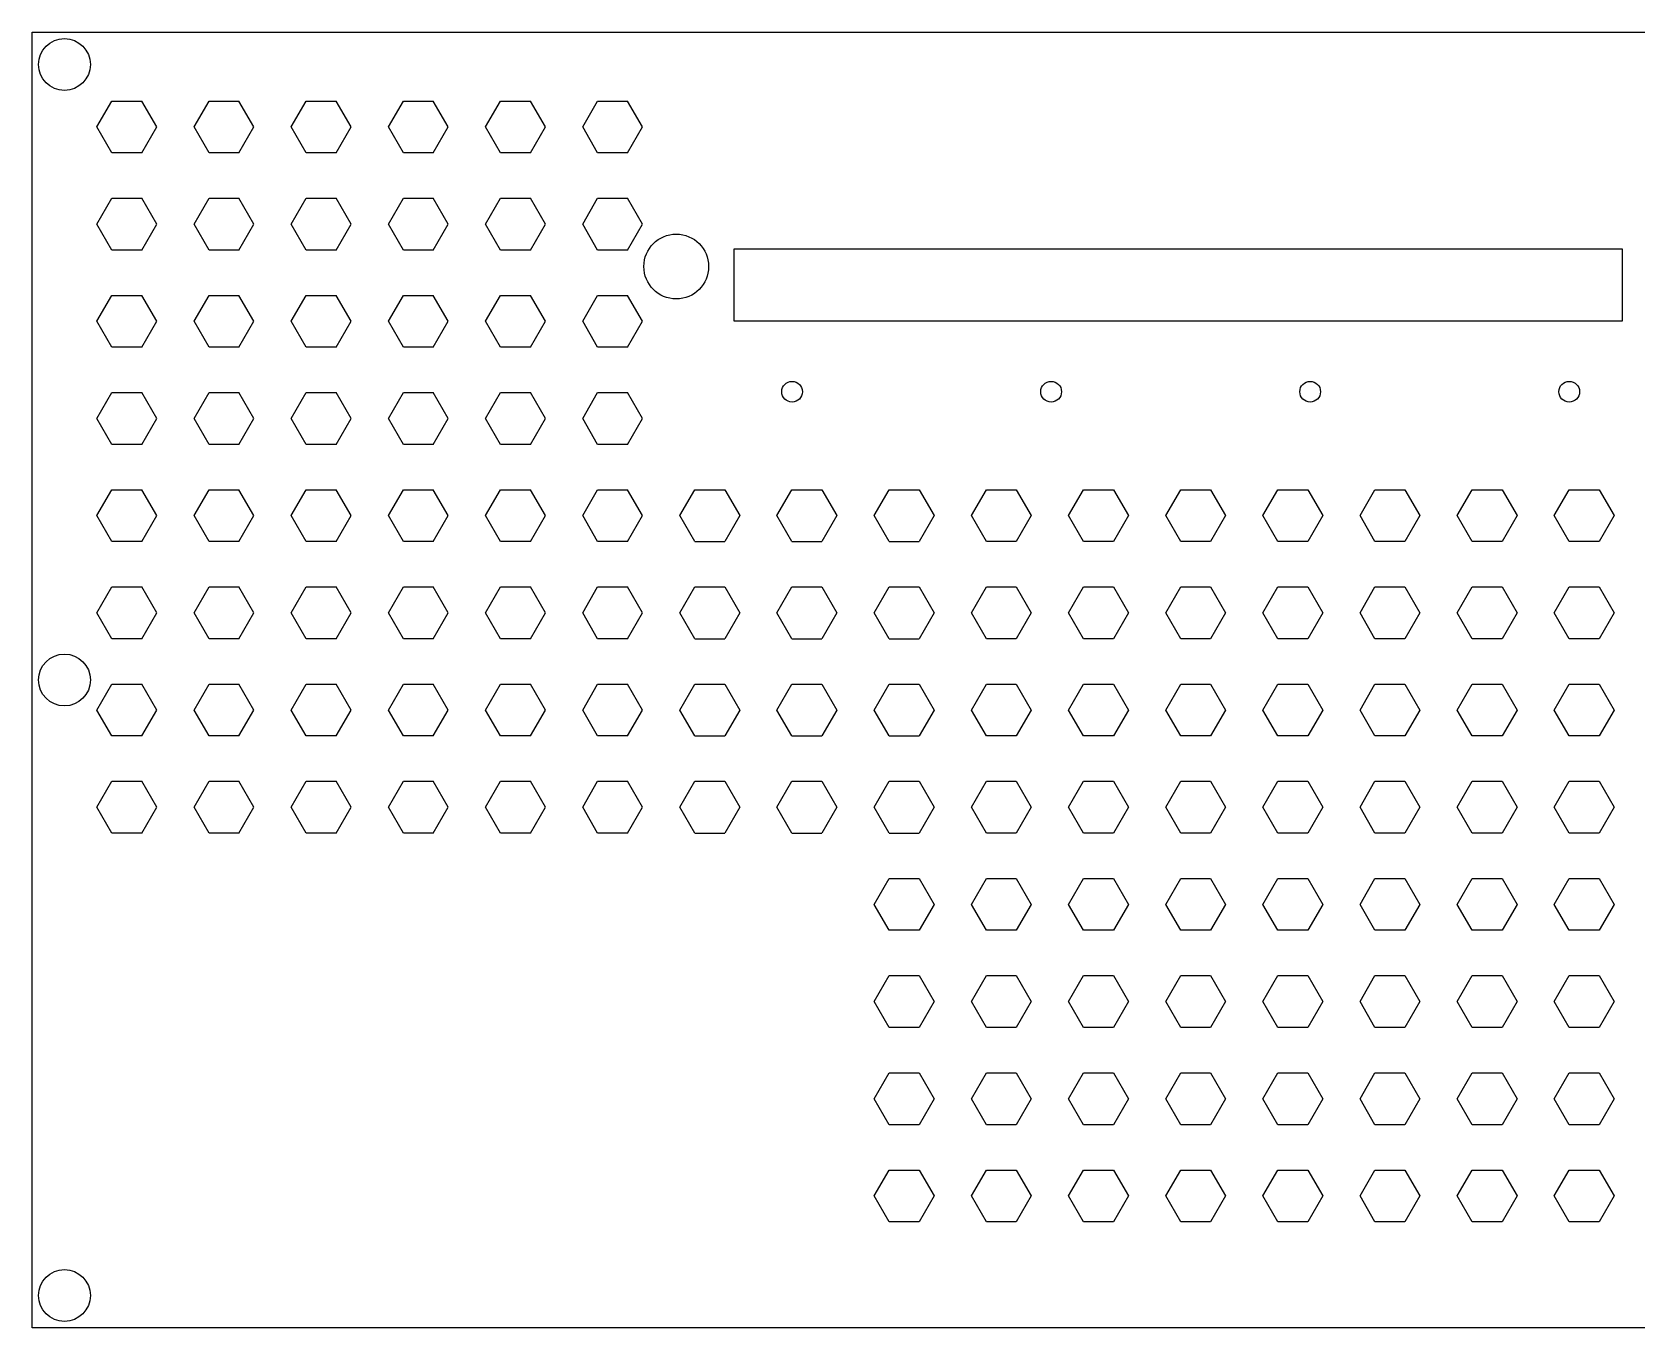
# Model space of a CAD drawing. Header units: millimetres. Extents: x -200 to 200, y 114 to 314.
# Drawn here: x -200 to 47.8, y 114.2 to 314.1 of the extents above; entities that cross this region are included whole.
import ezdxf

# ---------------------------------------------------------------- set-up
doc = ezdxf.new("R2010")
doc.units = ezdxf.units.MM
doc.layers.add('Shape2DView', color=7, linetype='CONTINUOUS')

msp = doc.modelspace()

# ---------------------------------------------------------------- linework, layer by layer
at = {"layer": 'Shape2DView'}
for p, q in [((-200, 114.15), (-200, 314.15)), ((-200, 314.15), (200, 314.15)), ((-189.984, 299.515), (-187.674, 303.515)), ((-187.674, 303.515), (-183.055, 303.515)), ((-180.745, 299.515), (-183.055, 303.515)), ((-174.984, 299.515), (-172.674, 303.515)), ((-172.674, 303.515), (-168.055, 303.515)), ((-165.745, 299.515), (-168.055, 303.515)), ((-159.984, 299.515), (-157.674, 303.515)), ((-157.674, 303.515), (-153.055, 303.515)), ((-150.745, 299.515), (-153.055, 303.515)), ((-144.984, 299.515), (-142.674, 303.515)), ((-142.674, 303.515), (-138.055, 303.515)), ((-135.745, 299.515), (-138.055, 303.515)), ((-129.984, 299.515), (-127.674, 303.515)), ((-127.674, 303.515), (-123.055, 303.515)), ((-120.745, 299.515), (-123.055, 303.515)), ((-114.984, 299.515), (-112.674, 303.515)), ((-112.674, 303.515), (-108.055, 303.515)), ((-105.745, 299.515), (-108.055, 303.515)), ((-187.674, 295.515), (-189.984, 299.515)), ((-183.055, 295.515), (-180.745, 299.515)), ((-172.674, 295.515), (-174.984, 299.515)), ((-168.055, 295.515), (-165.745, 299.515)), ((-157.674, 295.515), (-159.984, 299.515)), ((-153.055, 295.515), (-150.745, 299.515)), ((-142.674, 295.515), (-144.984, 299.515)), ((-138.055, 295.515), (-135.745, 299.515)), ((-127.674, 295.515), (-129.984, 299.515)), ((-123.055, 295.515), (-120.745, 299.515)), ((-112.674, 295.515), (-114.984, 299.515)), ((-108.055, 295.515), (-105.745, 299.515)), ((-183.055, 295.515), (-187.674, 295.515)), ((-168.055, 295.515), (-172.674, 295.515)), ((-153.055, 295.515), (-157.674, 295.515)), ((-138.055, 295.515), (-142.674, 295.515)), ((-123.055, 295.515), (-127.674, 295.515)), ((-108.055, 295.515), (-112.674, 295.515)), ((-189.984, 284.515), (-187.674, 288.515)), ((-187.674, 288.515), (-183.055, 288.515)), ((-180.745, 284.515), (-183.055, 288.515)), ((-174.984, 284.515), (-172.674, 288.515)), ((-172.674, 288.515), (-168.055, 288.515)), ((-165.745, 284.515), (-168.055, 288.515)), ((-159.984, 284.515), (-157.674, 288.515)), ((-157.674, 288.515), (-153.055, 288.515)), ((-150.745, 284.515), (-153.055, 288.515)), ((-144.984, 284.515), (-142.674, 288.515)), ((-142.674, 288.515), (-138.055, 288.515)), ((-135.745, 284.515), (-138.055, 288.515)), ((-129.984, 284.515), (-127.674, 288.515)), ((-127.674, 288.515), (-123.055, 288.515)), ((-120.745, 284.515), (-123.055, 288.515)), ((-114.984, 284.515), (-112.674, 288.515)), ((-112.674, 288.515), (-108.055, 288.515)), ((-105.745, 284.515), (-108.055, 288.515)), ((-187.674, 280.515), (-189.984, 284.515)), ((-183.055, 280.515), (-180.745, 284.515)), ((-172.674, 280.515), (-174.984, 284.515)), ((-168.055, 280.515), (-165.745, 284.515)), ((-157.674, 280.515), (-159.984, 284.515)), ((-153.055, 280.515), (-150.745, 284.515)), ((-142.674, 280.515), (-144.984, 284.515)), ((-138.055, 280.515), (-135.745, 284.515)), ((-127.674, 280.515), (-129.984, 284.515)), ((-123.055, 280.515), (-120.745, 284.515)), ((-112.674, 280.515), (-114.984, 284.515)), ((-108.055, 280.515), (-105.745, 284.515)), ((-183.055, 280.515), (-187.674, 280.515)), ((-168.055, 280.515), (-172.674, 280.515)), ((-153.055, 280.515), (-157.674, 280.515)), ((-138.055, 280.515), (-142.674, 280.515)), ((-123.055, 280.515), (-127.674, 280.515)), ((-108.055, 280.515), (-112.674, 280.515)), ((-91.622, 269.51), (-91.622, 280.722)), ((-91.622, 280.722), (45.541, 280.722)), ((45.541, 280.722), (45.541, 269.51)), ((-189.984, 269.515), (-187.674, 273.515)), ((-187.674, 273.515), (-183.055, 273.515)), ((-180.745, 269.515), (-183.055, 273.515)), ((-174.984, 269.515), (-172.674, 273.515)), ((-172.674, 273.515), (-168.055, 273.515)), ((-165.745, 269.515), (-168.055, 273.515)), ((-159.984, 269.515), (-157.674, 273.515)), ((-157.674, 273.515), (-153.055, 273.515)), ((-150.745, 269.515), (-153.055, 273.515)), ((-144.984, 269.515), (-142.674, 273.515)), ((-142.674, 273.515), (-138.055, 273.515)), ((-135.745, 269.515), (-138.055, 273.515)), ((-129.984, 269.515), (-127.674, 273.515)), ((-127.674, 273.515), (-123.055, 273.515)), ((-120.745, 269.515), (-123.055, 273.515)), ((-114.984, 269.515), (-112.674, 273.515)), ((-112.674, 273.515), (-108.055, 273.515)), ((-105.745, 269.515), (-108.055, 273.515)), ((-187.674, 265.515), (-189.984, 269.515)), ((-183.055, 265.515), (-180.745, 269.515)), ((-172.674, 265.515), (-174.984, 269.515)), ((-168.055, 265.515), (-165.745, 269.515)), ((-157.674, 265.515), (-159.984, 269.515)), ((-153.055, 265.515), (-150.745, 269.515)), ((-142.674, 265.515), (-144.984, 269.515)), ((-138.055, 265.515), (-135.745, 269.515)), ((-127.674, 265.515), (-129.984, 269.515)), ((-123.055, 265.515), (-120.745, 269.515)), ((-112.674, 265.515), (-114.984, 269.515)), ((-108.055, 265.515), (-105.745, 269.515)), ((45.541, 269.51), (-91.622, 269.51)), ((-183.055, 265.515), (-187.674, 265.515)), ((-168.055, 265.515), (-172.674, 265.515)), ((-153.055, 265.515), (-157.674, 265.515)), ((-138.055, 265.515), (-142.674, 265.515)), ((-123.055, 265.515), (-127.674, 265.515)), ((-108.055, 265.515), (-112.674, 265.515)), ((-189.984, 254.515), (-187.674, 258.515)), ((-187.674, 258.515), (-183.055, 258.515)), ((-180.745, 254.515), (-183.055, 258.515)), ((-174.984, 254.515), (-172.674, 258.515)), ((-172.674, 258.515), (-168.055, 258.515)), ((-165.745, 254.515), (-168.055, 258.515)), ((-159.984, 254.515), (-157.674, 258.515)), ((-157.674, 258.515), (-153.055, 258.515)), ((-150.745, 254.515), (-153.055, 258.515)), ((-144.984, 254.515), (-142.674, 258.515)), ((-142.674, 258.515), (-138.055, 258.515)), ((-135.745, 254.515), (-138.055, 258.515)), ((-129.984, 254.515), (-127.674, 258.515)), ((-127.674, 258.515), (-123.055, 258.515)), ((-120.745, 254.515), (-123.055, 258.515)), ((-114.984, 254.515), (-112.674, 258.515)), ((-112.674, 258.515), (-108.055, 258.515)), ((-105.745, 254.515), (-108.055, 258.515)), ((-187.674, 250.515), (-189.984, 254.515)), ((-183.055, 250.515), (-180.745, 254.515)), ((-172.674, 250.515), (-174.984, 254.515)), ((-168.055, 250.515), (-165.745, 254.515)), ((-157.674, 250.515), (-159.984, 254.515)), ((-153.055, 250.515), (-150.745, 254.515)), ((-142.674, 250.515), (-144.984, 254.515)), ((-138.055, 250.515), (-135.745, 254.515)), ((-127.674, 250.515), (-129.984, 254.515)), ((-123.055, 250.515), (-120.745, 254.515)), ((-112.674, 250.515), (-114.984, 254.515)), ((-108.055, 250.515), (-105.745, 254.515)), ((-183.055, 250.515), (-187.674, 250.515)), ((-168.055, 250.515), (-172.674, 250.515)), ((-153.055, 250.515), (-157.674, 250.515)), ((-138.055, 250.515), (-142.674, 250.515)), ((-123.055, 250.515), (-127.674, 250.515)), ((-108.055, 250.515), (-112.674, 250.515)), ((-189.984, 239.515), (-187.674, 243.515)), ((-187.674, 243.515), (-183.055, 243.515)), ((-180.745, 239.515), (-183.055, 243.515)), ((-174.984, 239.515), (-172.674, 243.515)), ((-172.674, 243.515), (-168.055, 243.515)), ((-165.745, 239.515), (-168.055, 243.515)), ((-159.984, 239.515), (-157.674, 243.515)), ((-157.674, 243.515), (-153.055, 243.515)), ((-150.745, 239.515), (-153.055, 243.515)), ((-144.984, 239.515), (-142.674, 243.515)), ((-142.674, 243.515), (-138.055, 243.515)), ((-135.745, 239.515), (-138.055, 243.515)), ((-129.984, 239.515), (-127.674, 243.515)), ((-127.674, 243.515), (-123.055, 243.515)), ((-120.745, 239.515), (-123.055, 243.515)), ((-114.984, 239.515), (-112.674, 243.515)), ((-112.674, 243.515), (-108.055, 243.515)), ((-105.745, 239.515), (-108.055, 243.515)), ((-99.9844, 239.515), (-97.6746, 243.515)), ((-97.6746, 243.515), (-93.0556, 243.515)), ((-93.0556, 243.515), (-90.7458, 239.515)), ((-84.9844, 239.515), (-82.6746, 243.515)), ((-82.6746, 243.515), (-78.0556, 243.515)), ((-78.0556, 243.515), (-75.7458, 239.515)), ((-69.9844, 239.515), (-67.6746, 243.515)), ((-67.6746, 243.515), (-67.6488, 243.515)), ((-67.6488, 243.515), (-63.0556, 243.515)), ((-63.0556, 243.515), (-63.0298, 243.515)), ((-63.0298, 243.515), (-60.72, 239.515)), ((-54.9586, 239.515), (-52.6488, 243.515)), ((-52.6488, 243.515), (-48.0298, 243.515)), ((-48.0298, 243.515), (-45.72, 239.515)), ((-39.9586, 239.515), (-37.6488, 243.515)), ((-37.6488, 243.515), (-33.0298, 243.515)), ((-33.0298, 243.515), (-30.72, 239.515)), ((-24.9586, 239.515), (-22.6488, 243.515)), ((-22.6488, 243.515), (-18.0298, 243.515)), ((-18.0298, 243.515), (-15.72, 239.515)), ((-9.9586, 239.515), (-7.6488, 243.515)), ((-7.6488, 243.515), (-3.0298, 243.515)), ((-3.0298, 243.515), (-0.72, 239.515)), ((5.0414, 239.515), (7.3512, 243.515)), ((7.3512, 243.515), (11.9702, 243.515)), ((11.9702, 243.515), (14.28, 239.515)), ((20.0414, 239.515), (22.3512, 243.515)), ((22.3512, 243.515), (26.9702, 243.515)), ((26.9702, 243.515), (29.28, 239.515)), ((35.0414, 239.515), (37.3512, 243.515)), ((37.3512, 243.515), (41.9702, 243.515)), ((41.9702, 243.515), (44.28, 239.515)), ((-187.674, 235.515), (-189.984, 239.515)), ((-183.055, 235.515), (-180.745, 239.515)), ((-172.674, 235.515), (-174.984, 239.515)), ((-168.055, 235.515), (-165.745, 239.515)), ((-157.674, 235.515), (-159.984, 239.515)), ((-153.055, 235.515), (-150.745, 239.515)), ((-142.674, 235.515), (-144.984, 239.515)), ((-138.055, 235.515), (-135.745, 239.515)), ((-127.674, 235.515), (-129.984, 239.515)), ((-123.055, 235.515), (-120.745, 239.515)), ((-112.674, 235.515), (-114.984, 239.515)), ((-108.055, 235.515), (-105.745, 239.515)), ((-97.6746, 235.515), (-99.9844, 239.515)), ((-90.7458, 239.515), (-93.0556, 235.515)), ((-82.6746, 235.515), (-84.9844, 239.515)), ((-75.7458, 239.515), (-78.0556, 235.515)), ((-67.6746, 235.515), (-69.9844, 239.515)), ((-60.72, 239.515), (-63.0298, 235.515)), ((-52.6488, 235.515), (-54.9586, 239.515)), ((-45.72, 239.515), (-48.0298, 235.515)), ((-37.6488, 235.515), (-39.9586, 239.515)), ((-30.72, 239.515), (-33.0298, 235.515)), ((-22.6488, 235.515), (-24.9586, 239.515)), ((-15.72, 239.515), (-18.0298, 235.515)), ((-7.6488, 235.515), (-9.9586, 239.515)), ((-0.72, 239.515), (-3.0298, 235.515)), ((7.3512, 235.515), (5.0414, 239.515)), ((14.28, 239.515), (11.9702, 235.515)), ((22.3512, 235.515), (20.0414, 239.515)), ((29.28, 239.515), (26.9702, 235.515)), ((37.3512, 235.515), (35.0414, 239.515)), ((44.28, 239.515), (41.9702, 235.515)), ((-183.055, 235.515), (-187.674, 235.515)), ((-168.055, 235.515), (-172.674, 235.515)), ((-153.055, 235.515), (-157.674, 235.515)), ((-138.055, 235.515), (-142.674, 235.515)), ((-123.055, 235.515), (-127.674, 235.515)), ((-108.055, 235.515), (-112.674, 235.515)), ((-97.6746, 235.515), (-93.0556, 235.515)), ((-82.6746, 235.515), (-78.0556, 235.515)), ((-67.6746, 235.515), (-67.6488, 235.515)), ((-67.6488, 235.515), (-63.0556, 235.515)), ((-63.0298, 235.515), (-63.0556, 235.515)), ((-48.0298, 235.515), (-52.6488, 235.515)), ((-33.0298, 235.515), (-37.6488, 235.515)), ((-18.0298, 235.515), (-22.6488, 235.515)), ((-3.0298, 235.515), (-7.6488, 235.515)), ((11.9702, 235.515), (7.3512, 235.515)), ((26.9702, 235.515), (22.3512, 235.515)), ((41.9702, 235.515), (37.3512, 235.515)), ((-189.984, 224.515), (-187.674, 228.515)), ((-187.674, 228.515), (-183.055, 228.515)), ((-180.745, 224.515), (-183.055, 228.515)), ((-174.984, 224.515), (-172.674, 228.515)), ((-172.674, 228.515), (-168.055, 228.515)), ((-165.745, 224.515), (-168.055, 228.515)), ((-159.984, 224.515), (-157.674, 228.515)), ((-157.674, 228.515), (-153.055, 228.515)), ((-150.745, 224.515), (-153.055, 228.515)), ((-144.984, 224.515), (-142.674, 228.515)), ((-142.674, 228.515), (-138.055, 228.515)), ((-135.745, 224.515), (-138.055, 228.515)), ((-129.984, 224.515), (-127.674, 228.515)), ((-127.674, 228.515), (-123.055, 228.515)), ((-120.745, 224.515), (-123.055, 228.515)), ((-114.984, 224.515), (-112.674, 228.515)), ((-112.674, 228.515), (-108.055, 228.515)), ((-105.745, 224.515), (-108.055, 228.515)), ((-99.9844, 224.515), (-97.6746, 228.515)), ((-97.6746, 228.515), (-93.0556, 228.515)), ((-93.0556, 228.515), (-90.7458, 224.515)), ((-84.9844, 224.515), (-82.6746, 228.515)), ((-82.6746, 228.515), (-78.0556, 228.515)), ((-78.0556, 228.515), (-75.7458, 224.515)), ((-69.9844, 224.515), (-67.6746, 228.515)), ((-67.6746, 228.515), (-67.6488, 228.515)), ((-67.6488, 228.515), (-63.0556, 228.515)), ((-63.0556, 228.515), (-63.0298, 228.515)), ((-63.0298, 228.515), (-60.72, 224.515)), ((-54.9586, 224.515), (-52.6488, 228.515)), ((-52.6488, 228.515), (-48.0298, 228.515)), ((-48.0298, 228.515), (-45.72, 224.515)), ((-39.9586, 224.515), (-37.6488, 228.515)), ((-37.6488, 228.515), (-33.0298, 228.515)), ((-33.0298, 228.515), (-30.72, 224.515)), ((-24.9586, 224.515), (-22.6488, 228.515)), ((-22.6488, 228.515), (-18.0298, 228.515)), ((-18.0298, 228.515), (-15.72, 224.515)), ((-9.9586, 224.515), (-7.6488, 228.515)), ((-7.6488, 228.515), (-3.0298, 228.515)), ((-3.0298, 228.515), (-0.72, 224.515)), ((5.0414, 224.515), (7.3512, 228.515)), ((7.3512, 228.515), (11.9702, 228.515)), ((11.9702, 228.515), (14.28, 224.515)), ((20.0414, 224.515), (22.3512, 228.515)), ((22.3512, 228.515), (26.9702, 228.515)), ((26.9702, 228.515), (29.28, 224.515)), ((35.0414, 224.515), (37.3512, 228.515)), ((37.3512, 228.515), (41.9702, 228.515)), ((41.9702, 228.515), (44.28, 224.515)), ((-187.674, 220.515), (-189.984, 224.515)), ((-183.055, 220.515), (-180.745, 224.515)), ((-172.674, 220.515), (-174.984, 224.515)), ((-168.055, 220.515), (-165.745, 224.515)), ((-157.674, 220.515), (-159.984, 224.515)), ((-153.055, 220.515), (-150.745, 224.515)), ((-142.674, 220.515), (-144.984, 224.515)), ((-138.055, 220.515), (-135.745, 224.515)), ((-127.674, 220.515), (-129.984, 224.515)), ((-123.055, 220.515), (-120.745, 224.515)), ((-112.674, 220.515), (-114.984, 224.515)), ((-108.055, 220.515), (-105.745, 224.515)), ((-97.6746, 220.515), (-99.9844, 224.515)), ((-90.7458, 224.515), (-93.0556, 220.515)), ((-82.6746, 220.515), (-84.9844, 224.515)), ((-75.7458, 224.515), (-78.0556, 220.515)), ((-67.6746, 220.515), (-69.9844, 224.515)), ((-60.72, 224.515), (-63.0298, 220.515)), ((-52.6488, 220.515), (-54.9586, 224.515)), ((-45.72, 224.515), (-48.0298, 220.515)), ((-37.6488, 220.515), (-39.9586, 224.515)), ((-30.72, 224.515), (-33.0298, 220.515)), ((-22.6488, 220.515), (-24.9586, 224.515)), ((-15.72, 224.515), (-18.0298, 220.515)), ((-7.6488, 220.515), (-9.9586, 224.515)), ((-0.72, 224.515), (-3.0298, 220.515)), ((7.3512, 220.515), (5.0414, 224.515)), ((14.28, 224.515), (11.9702, 220.515)), ((22.3512, 220.515), (20.0414, 224.515)), ((29.28, 224.515), (26.9702, 220.515)), ((37.3512, 220.515), (35.0414, 224.515)), ((44.28, 224.515), (41.9702, 220.515)), ((-183.055, 220.515), (-187.674, 220.515)), ((-168.055, 220.515), (-172.674, 220.515)), ((-153.055, 220.515), (-157.674, 220.515)), ((-138.055, 220.515), (-142.674, 220.515)), ((-123.055, 220.515), (-127.674, 220.515)), ((-108.055, 220.515), (-112.674, 220.515)), ((-97.6746, 220.515), (-93.0556, 220.515)), ((-82.6746, 220.515), (-78.0556, 220.515)), ((-67.6746, 220.515), (-67.6488, 220.515)), ((-67.6488, 220.515), (-63.0556, 220.515)), ((-63.0298, 220.515), (-63.0556, 220.515)), ((-48.0298, 220.515), (-52.6488, 220.515)), ((-33.0298, 220.515), (-37.6488, 220.515)), ((-18.0298, 220.515), (-22.6488, 220.515)), ((-3.0298, 220.515), (-7.6488, 220.515)), ((11.9702, 220.515), (7.3512, 220.515)), ((26.9702, 220.515), (22.3512, 220.515)), ((41.9702, 220.515), (37.3512, 220.515)), ((-189.984, 209.515), (-187.674, 213.515)), ((-187.674, 213.515), (-183.055, 213.515)), ((-180.745, 209.515), (-183.055, 213.515)), ((-174.984, 209.515), (-172.674, 213.515)), ((-172.674, 213.515), (-168.055, 213.515)), ((-165.745, 209.515), (-168.055, 213.515)), ((-159.984, 209.515), (-157.674, 213.515)), ((-157.674, 213.515), (-153.055, 213.515)), ((-150.745, 209.515), (-153.055, 213.515)), ((-144.984, 209.515), (-142.674, 213.515)), ((-142.674, 213.515), (-138.055, 213.515)), ((-135.745, 209.515), (-138.055, 213.515)), ((-129.984, 209.515), (-127.674, 213.515)), ((-127.674, 213.515), (-123.055, 213.515)), ((-120.745, 209.515), (-123.055, 213.515)), ((-114.984, 209.515), (-112.674, 213.515)), ((-112.674, 213.515), (-108.055, 213.515)), ((-105.745, 209.515), (-108.055, 213.515)), ((-99.9844, 209.515), (-97.6746, 213.515)), ((-97.6746, 213.515), (-93.0556, 213.515)), ((-93.0556, 213.515), (-90.7458, 209.515)), ((-84.9844, 209.515), (-82.6746, 213.515)), ((-82.6746, 213.515), (-78.0556, 213.515)), ((-78.0556, 213.515), (-75.7458, 209.515)), ((-69.9844, 209.515), (-67.6746, 213.515)), ((-67.6746, 213.515), (-67.6488, 213.515)), ((-67.6488, 213.515), (-63.0556, 213.515)), ((-63.0556, 213.515), (-63.0298, 213.515)), ((-63.0298, 213.515), (-60.72, 209.515)), ((-54.9586, 209.515), (-52.6488, 213.515)), ((-52.6488, 213.515), (-48.0298, 213.515)), ((-48.0298, 213.515), (-45.72, 209.515)), ((-39.9586, 209.515), (-37.6488, 213.515)), ((-37.6488, 213.515), (-33.0298, 213.515)), ((-33.0298, 213.515), (-30.72, 209.515)), ((-24.9586, 209.515), (-22.6488, 213.515)), ((-22.6488, 213.515), (-18.0298, 213.515)), ((-18.0298, 213.515), (-15.72, 209.515)), ((-9.9586, 209.515), (-7.6488, 213.515)), ((-7.6488, 213.515), (-3.0298, 213.515)), ((-3.0298, 213.515), (-0.72, 209.515)), ((5.0414, 209.515), (7.3512, 213.515)), ((7.3512, 213.515), (11.9702, 213.515)), ((11.9702, 213.515), (14.28, 209.515)), ((20.0414, 209.515), (22.3512, 213.515)), ((22.3512, 213.515), (26.9702, 213.515)), ((26.9702, 213.515), (29.28, 209.515)), ((35.0414, 209.515), (37.3512, 213.515)), ((37.3512, 213.515), (41.9702, 213.515)), ((41.9702, 213.515), (44.28, 209.515)), ((-187.674, 205.515), (-189.984, 209.515)), ((-183.055, 205.515), (-180.745, 209.515)), ((-172.674, 205.515), (-174.984, 209.515)), ((-168.055, 205.515), (-165.745, 209.515)), ((-157.674, 205.515), (-159.984, 209.515)), ((-153.055, 205.515), (-150.745, 209.515)), ((-142.674, 205.515), (-144.984, 209.515)), ((-138.055, 205.515), (-135.745, 209.515)), ((-127.674, 205.515), (-129.984, 209.515)), ((-123.055, 205.515), (-120.745, 209.515)), ((-112.674, 205.515), (-114.984, 209.515)), ((-108.055, 205.515), (-105.745, 209.515)), ((-97.6746, 205.515), (-99.9844, 209.515)), ((-90.7458, 209.515), (-93.0556, 205.515)), ((-82.6746, 205.515), (-84.9844, 209.515)), ((-75.7458, 209.515), (-78.0556, 205.515)), ((-67.6746, 205.515), (-69.9844, 209.515)), ((-60.72, 209.515), (-63.0298, 205.515)), ((-52.6488, 205.515), (-54.9586, 209.515)), ((-45.72, 209.515), (-48.0298, 205.515)), ((-37.6488, 205.515), (-39.9586, 209.515)), ((-30.72, 209.515), (-33.0298, 205.515)), ((-22.6488, 205.515), (-24.9586, 209.515)), ((-15.72, 209.515), (-18.0298, 205.515)), ((-7.6488, 205.515), (-9.9586, 209.515)), ((-0.72, 209.515), (-3.0298, 205.515)), ((7.3512, 205.515), (5.0414, 209.515)), ((14.28, 209.515), (11.9702, 205.515)), ((22.3512, 205.515), (20.0414, 209.515)), ((29.28, 209.515), (26.9702, 205.515)), ((37.3512, 205.515), (35.0414, 209.515)), ((44.28, 209.515), (41.9702, 205.515)), ((-183.055, 205.515), (-187.674, 205.515)), ((-168.055, 205.515), (-172.674, 205.515)), ((-153.055, 205.515), (-157.674, 205.515)), ((-138.055, 205.515), (-142.674, 205.515)), ((-123.055, 205.515), (-127.674, 205.515)), ((-108.055, 205.515), (-112.674, 205.515)), ((-97.6746, 205.515), (-93.0556, 205.515)), ((-82.6746, 205.515), (-78.0556, 205.515)), ((-67.6746, 205.515), (-67.6488, 205.515)), ((-67.6488, 205.515), (-63.0556, 205.515)), ((-63.0298, 205.515), (-63.0556, 205.515)), ((-48.0298, 205.515), (-52.6488, 205.515)), ((-33.0298, 205.515), (-37.6488, 205.515)), ((-18.0298, 205.515), (-22.6488, 205.515)), ((-3.0298, 205.515), (-7.6488, 205.515)), ((11.9702, 205.515), (7.3512, 205.515)), ((26.9702, 205.515), (22.3512, 205.515)), ((41.9702, 205.515), (37.3512, 205.515)), ((-189.984, 194.515), (-187.674, 198.515)), ((-187.674, 198.515), (-183.055, 198.515)), ((-180.745, 194.515), (-183.055, 198.515)), ((-174.984, 194.515), (-172.674, 198.515)), ((-172.674, 198.515), (-168.055, 198.515)), ((-165.745, 194.515), (-168.055, 198.515)), ((-159.984, 194.515), (-157.674, 198.515)), ((-157.674, 198.515), (-153.055, 198.515)), ((-150.745, 194.515), (-153.055, 198.515)), ((-144.984, 194.515), (-142.674, 198.515)), ((-142.674, 198.515), (-138.055, 198.515)), ((-135.745, 194.515), (-138.055, 198.515)), ((-129.984, 194.515), (-127.674, 198.515)), ((-127.674, 198.515), (-123.055, 198.515)), ((-120.745, 194.515), (-123.055, 198.515)), ((-114.984, 194.515), (-112.674, 198.515)), ((-112.674, 198.515), (-108.055, 198.515)), ((-105.745, 194.515), (-108.055, 198.515)), ((-99.9844, 194.515), (-97.6746, 198.515)), ((-97.6746, 198.515), (-93.0556, 198.515)), ((-93.0556, 198.515), (-90.7458, 194.515)), ((-84.9844, 194.515), (-82.6746, 198.515)), ((-82.6746, 198.515), (-78.0556, 198.515)), ((-78.0556, 198.515), (-75.7458, 194.515)), ((-69.9844, 194.515), (-67.6746, 198.515)), ((-67.6746, 198.515), (-67.6488, 198.515)), ((-67.6488, 198.515), (-63.0556, 198.515)), ((-63.0556, 198.515), (-63.0298, 198.515)), ((-63.0298, 198.515), (-60.72, 194.515)), ((-54.9586, 194.515), (-52.6488, 198.515)), ((-52.6488, 198.515), (-48.0298, 198.515)), ((-48.0298, 198.515), (-45.72, 194.515)), ((-39.9586, 194.515), (-37.6488, 198.515)), ((-37.6488, 198.515), (-33.0298, 198.515)), ((-33.0298, 198.515), (-30.72, 194.515)), ((-24.9586, 194.515), (-22.6488, 198.515)), ((-22.6488, 198.515), (-18.0298, 198.515)), ((-18.0298, 198.515), (-15.72, 194.515)), ((-9.9586, 194.515), (-7.6488, 198.515)), ((-7.6488, 198.515), (-3.0298, 198.515)), ((-3.0298, 198.515), (-0.72, 194.515)), ((5.0414, 194.515), (7.3512, 198.515)), ((7.3512, 198.515), (11.9702, 198.515)), ((11.9702, 198.515), (14.28, 194.515)), ((20.0414, 194.515), (22.3512, 198.515)), ((22.3512, 198.515), (26.9702, 198.515)), ((26.9702, 198.515), (29.28, 194.515)), ((35.0414, 194.515), (37.3512, 198.515)), ((37.3512, 198.515), (41.9702, 198.515)), ((41.9702, 198.515), (44.28, 194.515)), ((-187.674, 190.515), (-189.984, 194.515)), ((-183.055, 190.515), (-180.745, 194.515)), ((-172.674, 190.515), (-174.984, 194.515)), ((-168.055, 190.515), (-165.745, 194.515)), ((-157.674, 190.515), (-159.984, 194.515)), ((-153.055, 190.515), (-150.745, 194.515)), ((-142.674, 190.515), (-144.984, 194.515)), ((-138.055, 190.515), (-135.745, 194.515)), ((-127.674, 190.515), (-129.984, 194.515)), ((-123.055, 190.515), (-120.745, 194.515)), ((-112.674, 190.515), (-114.984, 194.515)), ((-108.055, 190.515), (-105.745, 194.515)), ((-97.6746, 190.515), (-99.9844, 194.515)), ((-90.7458, 194.515), (-93.0556, 190.515)), ((-82.6746, 190.515), (-84.9844, 194.515)), ((-75.7458, 194.515), (-78.0556, 190.515)), ((-67.6746, 190.515), (-69.9844, 194.515)), ((-60.72, 194.515), (-63.0298, 190.515)), ((-52.6488, 190.515), (-54.9586, 194.515)), ((-45.72, 194.515), (-48.0298, 190.515)), ((-37.6488, 190.515), (-39.9586, 194.515)), ((-30.72, 194.515), (-33.0298, 190.515)), ((-22.6488, 190.515), (-24.9586, 194.515)), ((-15.72, 194.515), (-18.0298, 190.515)), ((-7.6488, 190.515), (-9.9586, 194.515)), ((-0.72, 194.515), (-3.0298, 190.515)), ((7.3512, 190.515), (5.0414, 194.515)), ((14.28, 194.515), (11.9702, 190.515)), ((22.3512, 190.515), (20.0414, 194.515)), ((29.28, 194.515), (26.9702, 190.515)), ((37.3512, 190.515), (35.0414, 194.515)), ((44.28, 194.515), (41.9702, 190.515)), ((-183.055, 190.515), (-187.674, 190.515)), ((-168.055, 190.515), (-172.674, 190.515)), ((-153.055, 190.515), (-157.674, 190.515)), ((-138.055, 190.515), (-142.674, 190.515)), ((-123.055, 190.515), (-127.674, 190.515)), ((-108.055, 190.515), (-112.674, 190.515)), ((-97.6746, 190.515), (-93.0556, 190.515)), ((-82.6746, 190.515), (-78.0556, 190.515)), ((-67.6746, 190.515), (-67.6488, 190.515)), ((-67.6488, 190.515), (-63.0556, 190.515)), ((-63.0298, 190.515), (-63.0556, 190.515)), ((-48.0298, 190.515), (-52.6488, 190.515)), ((-33.0298, 190.515), (-37.6488, 190.515)), ((-18.0298, 190.515), (-22.6488, 190.515)), ((-3.0298, 190.515), (-7.6488, 190.515)), ((11.9702, 190.515), (7.3512, 190.515)), ((26.9702, 190.515), (22.3512, 190.515)), ((41.9702, 190.515), (37.3512, 190.515)), ((-69.9586, 179.515), (-67.6488, 183.515)), ((-67.6488, 183.515), (-63.0298, 183.515)), ((-63.0298, 183.515), (-60.72, 179.515)), ((-54.9586, 179.515), (-52.6488, 183.515)), ((-52.6488, 183.515), (-48.0298, 183.515)), ((-48.0298, 183.515), (-45.72, 179.515)), ((-39.9586, 179.515), (-37.6488, 183.515)), ((-37.6488, 183.515), (-33.0298, 183.515)), ((-33.0298, 183.515), (-30.72, 179.515)), ((-24.9586, 179.515), (-22.6488, 183.515)), ((-22.6488, 183.515), (-18.0298, 183.515)), ((-18.0298, 183.515), (-15.72, 179.515)), ((-9.9586, 179.515), (-7.6488, 183.515)), ((-7.6488, 183.515), (-3.0298, 183.515)), ((-3.0298, 183.515), (-0.72, 179.515)), ((5.0414, 179.515), (7.3512, 183.515)), ((7.3512, 183.515), (11.9702, 183.515)), ((11.9702, 183.515), (14.28, 179.515)), ((20.0414, 179.515), (22.3512, 183.515)), ((22.3512, 183.515), (26.9702, 183.515)), ((26.9702, 183.515), (29.28, 179.515)), ((35.0414, 179.515), (37.3512, 183.515)), ((37.3512, 183.515), (41.9702, 183.515)), ((41.9702, 183.515), (44.28, 179.515)), ((-67.6488, 175.515), (-69.9586, 179.515)), ((-60.72, 179.515), (-63.0298, 175.515)), ((-52.6488, 175.515), (-54.9586, 179.515)), ((-45.72, 179.515), (-48.0298, 175.515)), ((-37.6488, 175.515), (-39.9586, 179.515)), ((-30.72, 179.515), (-33.0298, 175.515)), ((-22.6488, 175.515), (-24.9586, 179.515)), ((-15.72, 179.515), (-18.0298, 175.515)), ((-7.6488, 175.515), (-9.9586, 179.515)), ((-0.72, 179.515), (-3.0298, 175.515)), ((7.3512, 175.515), (5.0414, 179.515)), ((14.28, 179.515), (11.9702, 175.515)), ((22.3512, 175.515), (20.0414, 179.515)), ((29.28, 179.515), (26.9702, 175.515)), ((37.3512, 175.515), (35.0414, 179.515)), ((44.28, 179.515), (41.9702, 175.515)), ((-63.0298, 175.515), (-67.6488, 175.515)), ((-48.0298, 175.515), (-52.6488, 175.515)), ((-33.0298, 175.515), (-37.6488, 175.515)), ((-18.0298, 175.515), (-22.6488, 175.515)), ((-3.0298, 175.515), (-7.6488, 175.515)), ((11.9702, 175.515), (7.3512, 175.515)), ((26.9702, 175.515), (22.3512, 175.515)), ((41.9702, 175.515), (37.3512, 175.515)), ((-69.9586, 164.515), (-67.6488, 168.515)), ((-67.6488, 168.515), (-63.0298, 168.515)), ((-63.0298, 168.515), (-60.72, 164.515)), ((-54.9586, 164.515), (-52.6488, 168.515)), ((-52.6488, 168.515), (-48.0298, 168.515)), ((-48.0298, 168.515), (-45.72, 164.515)), ((-39.9586, 164.515), (-37.6488, 168.515)), ((-37.6488, 168.515), (-33.0298, 168.515)), ((-33.0298, 168.515), (-30.72, 164.515)), ((-24.9586, 164.515), (-22.6488, 168.515)), ((-22.6488, 168.515), (-18.0298, 168.515)), ((-18.0298, 168.515), (-15.72, 164.515)), ((-9.9586, 164.515), (-7.6488, 168.515)), ((-7.6488, 168.515), (-3.0298, 168.515)), ((-3.0298, 168.515), (-0.72, 164.515)), ((5.0414, 164.515), (7.3512, 168.515)), ((7.3512, 168.515), (11.9702, 168.515)), ((11.9702, 168.515), (14.28, 164.515)), ((20.0414, 164.515), (22.3512, 168.515)), ((22.3512, 168.515), (26.9702, 168.515)), ((26.9702, 168.515), (29.28, 164.515)), ((35.0414, 164.515), (37.3512, 168.515)), ((37.3512, 168.515), (41.9702, 168.515)), ((41.9702, 168.515), (44.28, 164.515)), ((-67.6488, 160.515), (-69.9586, 164.515)), ((-60.72, 164.515), (-63.0298, 160.515)), ((-52.6488, 160.515), (-54.9586, 164.515)), ((-45.72, 164.515), (-48.0298, 160.515)), ((-37.6488, 160.515), (-39.9586, 164.515)), ((-30.72, 164.515), (-33.0298, 160.515)), ((-22.6488, 160.515), (-24.9586, 164.515)), ((-15.72, 164.515), (-18.0298, 160.515)), ((-7.6488, 160.515), (-9.9586, 164.515)), ((-0.72, 164.515), (-3.0298, 160.515)), ((7.3512, 160.515), (5.0414, 164.515)), ((14.28, 164.515), (11.9702, 160.515)), ((22.3512, 160.515), (20.0414, 164.515)), ((29.28, 164.515), (26.9702, 160.515)), ((37.3512, 160.515), (35.0414, 164.515)), ((44.28, 164.515), (41.9702, 160.515)), ((-63.0298, 160.515), (-67.6488, 160.515)), ((-48.0298, 160.515), (-52.6488, 160.515)), ((-33.0298, 160.515), (-37.6488, 160.515)), ((-18.0298, 160.515), (-22.6488, 160.515)), ((-3.0298, 160.515), (-7.6488, 160.515)), ((11.9702, 160.515), (7.3512, 160.515)), ((26.9702, 160.515), (22.3512, 160.515)), ((41.9702, 160.515), (37.3512, 160.515)), ((-69.9586, 149.515), (-67.6488, 153.515)), ((-67.6488, 153.515), (-63.0298, 153.515)), ((-63.0298, 153.515), (-60.72, 149.515)), ((-54.9586, 149.515), (-52.6488, 153.515)), ((-52.6488, 153.515), (-48.0298, 153.515)), ((-48.0298, 153.515), (-45.72, 149.515)), ((-39.9586, 149.515), (-37.6488, 153.515)), ((-37.6488, 153.515), (-33.0298, 153.515)), ((-33.0298, 153.515), (-30.72, 149.515)), ((-24.9586, 149.515), (-22.6488, 153.515)), ((-22.6488, 153.515), (-18.0298, 153.515)), ((-18.0298, 153.515), (-15.72, 149.515)), ((-9.9586, 149.515), (-7.6488, 153.515)), ((-7.6488, 153.515), (-3.0298, 153.515)), ((-3.0298, 153.515), (-0.72, 149.515)), ((5.0414, 149.515), (7.3512, 153.515)), ((7.3512, 153.515), (11.9702, 153.515)), ((11.9702, 153.515), (14.28, 149.515)), ((20.0414, 149.515), (22.3512, 153.515)), ((22.3512, 153.515), (26.9702, 153.515)), ((26.9702, 153.515), (29.28, 149.515)), ((35.0414, 149.515), (37.3512, 153.515)), ((37.3512, 153.515), (41.9702, 153.515)), ((41.9702, 153.515), (44.28, 149.515)), ((-67.6488, 145.515), (-69.9586, 149.515)), ((-60.72, 149.515), (-63.0298, 145.515)), ((-52.6488, 145.515), (-54.9586, 149.515)), ((-45.72, 149.515), (-48.0298, 145.515)), ((-37.6488, 145.515), (-39.9586, 149.515)), ((-30.72, 149.515), (-33.0298, 145.515)), ((-22.6488, 145.515), (-24.9586, 149.515)), ((-15.72, 149.515), (-18.0298, 145.515)), ((-7.6488, 145.515), (-9.9586, 149.515)), ((-0.72, 149.515), (-3.0298, 145.515)), ((7.3512, 145.515), (5.0414, 149.515)), ((14.28, 149.515), (11.9702, 145.515)), ((22.3512, 145.515), (20.0414, 149.515)), ((29.28, 149.515), (26.9702, 145.515)), ((37.3512, 145.515), (35.0414, 149.515)), ((44.28, 149.515), (41.9702, 145.515)), ((-63.0298, 145.515), (-67.6488, 145.515)), ((-48.0298, 145.515), (-52.6488, 145.515)), ((-33.0298, 145.515), (-37.6488, 145.515)), ((-18.0298, 145.515), (-22.6488, 145.515)), ((-3.0298, 145.515), (-7.6488, 145.515)), ((11.9702, 145.515), (7.3512, 145.515)), ((26.9702, 145.515), (22.3512, 145.515)), ((41.9702, 145.515), (37.3512, 145.515)), ((-69.9586, 134.515), (-67.6488, 138.515)), ((-67.6488, 138.515), (-63.0298, 138.515)), ((-63.0298, 138.515), (-60.72, 134.515)), ((-54.9586, 134.515), (-52.6488, 138.515)), ((-52.6488, 138.515), (-48.0298, 138.515)), ((-48.0298, 138.515), (-45.72, 134.515)), ((-39.9586, 134.515), (-37.6488, 138.515)), ((-37.6488, 138.515), (-33.0298, 138.515)), ((-33.0298, 138.515), (-30.72, 134.515)), ((-24.9586, 134.515), (-22.6488, 138.515)), ((-22.6488, 138.515), (-18.0298, 138.515)), ((-18.0298, 138.515), (-15.72, 134.515)), ((-9.9586, 134.515), (-7.6488, 138.515)), ((-7.6488, 138.515), (-3.0298, 138.515)), ((-3.0298, 138.515), (-0.72, 134.515)), ((5.0414, 134.515), (7.3512, 138.515)), ((7.3512, 138.515), (11.9702, 138.515)), ((11.9702, 138.515), (14.28, 134.515)), ((20.0414, 134.515), (22.3512, 138.515)), ((22.3512, 138.515), (26.9702, 138.515)), ((26.9702, 138.515), (29.28, 134.515)), ((35.0414, 134.515), (37.3512, 138.515)), ((37.3512, 138.515), (41.9702, 138.515)), ((41.9702, 138.515), (44.28, 134.515)), ((-67.6488, 130.515), (-69.9586, 134.515)), ((-60.72, 134.515), (-63.0298, 130.515)), ((-52.6488, 130.515), (-54.9586, 134.515)), ((-45.72, 134.515), (-48.0298, 130.515)), ((-37.6488, 130.515), (-39.9586, 134.515)), ((-30.72, 134.515), (-33.0298, 130.515)), ((-22.6488, 130.515), (-24.9586, 134.515)), ((-15.72, 134.515), (-18.0298, 130.515)), ((-7.6488, 130.515), (-9.9586, 134.515)), ((-0.72, 134.515), (-3.0298, 130.515)), ((7.3512, 130.515), (5.0414, 134.515)), ((14.28, 134.515), (11.9702, 130.515)), ((22.3512, 130.515), (20.0414, 134.515)), ((29.28, 134.515), (26.9702, 130.515)), ((37.3512, 130.515), (35.0414, 134.515)), ((44.28, 134.515), (41.9702, 130.515)), ((-63.0298, 130.515), (-67.6488, 130.515)), ((-48.0298, 130.515), (-52.6488, 130.515)), ((-33.0298, 130.515), (-37.6488, 130.515)), ((-18.0298, 130.515), (-22.6488, 130.515)), ((-3.0298, 130.515), (-7.6488, 130.515)), ((11.9702, 130.515), (7.3512, 130.515)), ((26.9702, 130.515), (22.3512, 130.515)), ((41.9702, 130.515), (37.3512, 130.515)), ((200, 114.15), (-200, 114.15))]:
    msp.add_line(p, q, dxfattribs=at)
for centre, radius in [((-195, 309.15), 4), ((-100.541, 277.97), 5), ((-82.657, 258.648), 1.6), ((-42.657, 258.648), 1.6), ((-2.657, 258.648), 1.6), ((37.343, 258.648), 1.6), ((-195, 214.15), 4), ((-195, 119.15), 4)]:
    msp.add_circle(centre, radius, dxfattribs=at)

doc.saveas('drawing.dxf')
